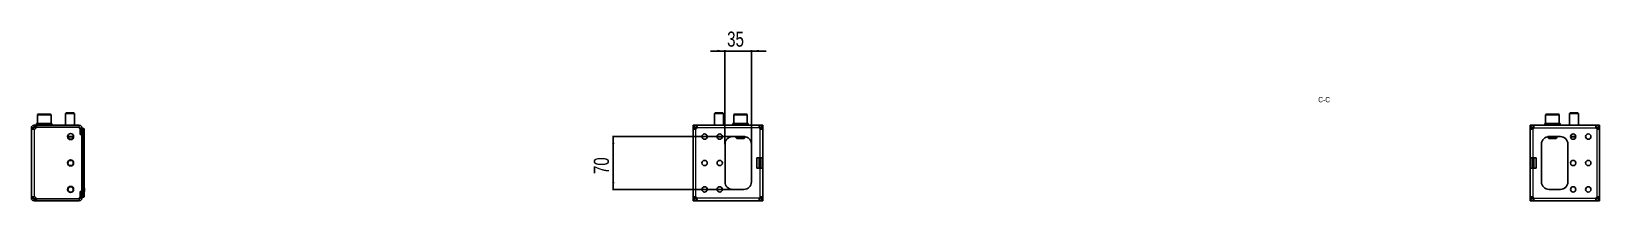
# Model space of a CAD drawing. Header units: millimetres. Extents: x -438 to 4355, y -870 to 658.
# Drawn here: x 2279 to 4355, y 195 to 420 of the extents above; entities that cross this region are included whole.
import ezdxf

# ---------------------------------------------------------------- set-up
doc = ezdxf.new("R2010")
doc.units = ezdxf.units.MM
doc.layers.add('FORMAT', color=7, linetype='Continuous')
doc.styles.add('SLDTEXTSTYLE0', font='TXT', dxfattribs={"width": 0.75})
doc.dimstyles.new('SLDDIMSTYLE0', dxfattribs={"dimtxt": 20, "dimasz": 10, "dimexe": 0, "dimexo": 0.0625, "dimgap": 5, "dimtad": 2, "dimdec": 1, "dimrnd": 1e-09, "dimzin": 12, "dimdsep": 46, "dimtxsty": 'SLDTEXTSTYLE0', "dimsah": 1, "dimcen": 0.09, "dimadec": 0, "dimazin": 3, "dimtfac": 1, "dimtofl": 0, "dimtmove": 0, "dimatfit": 3, "dimfxl": 0, "dimfrac": 2, "dimtolj": 1, "dimtzin": 12, "dimarcsym": 0})
doc.dimstyles.new('SLDDIMSTYLE1', dxfattribs={"dimtxt": 20, "dimasz": 10, "dimexe": 0, "dimexo": 0.0625, "dimgap": 5, "dimtad": 2, "dimdec": 1, "dimrnd": 1e-09, "dimzin": 12, "dimdsep": 46, "dimtxsty": 'SLDTEXTSTYLE0', "dimsah": 1, "dimcen": 0.09, "dimadec": 0, "dimazin": 3, "dimtfac": 1, "dimtmove": 0, "dimatfit": 0, "dimfxl": 0, "dimfrac": 2, "dimtolj": 1, "dimtzin": 12, "dimarcsym": 0})

# ---------------------------------------------------------------- blocks, each defined once
blk = doc.blocks.new('_D_9')
at = {"layer": 'FORMAT'}
for p, q in [((3197.4, 393.4), (3178.2, 393.4)), ((3197.4, 270), (3197.4, 394.4)), ((3232.4, 393.4), (3197.4, 393.4)), ((3232.4, 270), (3232.4, 394.4)), ((3232.4, 393.4), (3251.7, 393.4))]:
    blk.add_line(p, q, dxfattribs=at)
for points in [[(3197.4, 393.4), (3187.4, 395), (3187.4, 391.9)], [(3232.4, 393.4), (3242.4, 391.9), (3242.4, 395)]]:
    blk.add_solid(points, dxfattribs=at)
at = {"layer": 'FORMAT', "insert": (3200.2, 419.2), "char_height": 20, "attachment_point": 1, "style": 'SLDTEXTSTYLE0'}
blk.add_mtext('35', dxfattribs=at)
blk = doc.blocks.new('_D_10')
at = {"layer": 'FORMAT'}
for p, q in [((3207.4, 279.9), (3048.4, 279.9)), ((3049.4, 209.9), (3049.4, 279.9)), ((3207.4, 209.9), (3048.4, 209.9))]:
    blk.add_line(p, q, dxfattribs=at)
for points in [[(3049.4, 279.9), (3047.9, 269.9), (3051, 269.9)], [(3049.4, 209.9), (3051, 219.9), (3047.9, 219.9)]]:
    blk.add_solid(points, dxfattribs=at)
at = {"layer": 'FORMAT', "insert": (3023.7, 230.2), "char_height": 20, "attachment_point": 1, "rotation": 90, "style": 'SLDTEXTSTYLE0'}
blk.add_mtext('70', dxfattribs=at)

msp = doc.modelspace()

# ---------------------------------------------------------------- linework, layer by layer
at = {"color": 7, "linetype": 'Continuous', "lineweight": 25}
for p, q in [((2281.53, 291.45), (2279.03, 291.45)), ((2279.03, 291.45), (2279.03, 290.23)), ((2281.53, 291.45), (2281.53, 290.23)), ((2282.53, 292.45), (2282.53, 294.95)), ((2284.93, 294.95), (2282.53, 294.95)), ((2284.94, 292.45), (2282.53, 292.45)), ((2284.93, 294.95), (2284.93, 292.45)), ((2284.93, 294.95), (2285.93, 294.95)), ((2285.93, 292.45), (2284.93, 292.45)), ((2285.78, 297.45), (2285.78, 296.45)), ((2285.78, 297.45), (2285.78, 297.2)), ((2286.58, 297.45), (2285.78, 297.45)), ((2285.78, 297.45), (2285.78, 297.45)), ((2285.78, 296.45), (2285.78, 296.7)), ((2286.58, 296.45), (2285.78, 296.45)), ((2285.78, 296.45), (2285.78, 296.45)), ((2342.53, 294.95), (2285.93, 294.95)), ((2285.93, 292.45), (2342.53, 292.45)), ((2285.95, 292.35), (2340.93, 292.35)), ((2286.58, 297.45), (2286.68, 297.45)), ((2286.58, 296.45), (2286.68, 296.45)), ((2286.68, 297.45), (2286.68, 297.2)), ((2288.82, 297.45), (2286.68, 297.45)), ((2286.68, 296.45), (2286.68, 296.7)), ((2288.82, 296.45), (2286.68, 296.45)), ((2287.03, 308.45), (2287.03, 297.45)), ((2288.03, 309.45), (2304.03, 309.45)), ((2288.82, 297.45), (2289, 297.45)), ((2288.82, 296.45), (2289, 296.45)), ((2289, 297.45), (2289, 297.2)), ((2292.16, 297.45), (2289, 297.45)), ((2289, 296.45), (2289, 296.7)), ((2292.16, 296.45), (2289, 296.45)), ((2290.03, 296.45), (2290.03, 294.95)), ((2292.16, 297.45), (2292.39, 297.45)), ((2292.16, 296.45), (2292.39, 296.45)), ((2292.39, 297.45), (2292.39, 297.2)), ((2296.08, 297.45), (2292.39, 297.45)), ((2292.39, 296.45), (2292.39, 296.7)), ((2296.08, 296.45), (2292.39, 296.45)), ((2296.08, 297.45), (2296.17, 297.45)), ((2296.08, 296.45), (2296.26, 296.45)), ((2296.26, 296.45), (2296.33, 296.45)), ((2296.29, 297.45), (2296.33, 297.45)), ((2296.33, 297.45), (2296.33, 297.2)), ((2300, 297.45), (2296.33, 297.45)), ((2296.33, 296.45), (2296.33, 296.7)), ((2300, 296.45), (2296.33, 296.45)), ((2300, 297.45), (2300.23, 297.45)), ((2300, 296.45), (2300.23, 296.45)), ((2300.23, 297.45), (2300.23, 297.2)), ((2303.31, 297.45), (2300.23, 297.45)), ((2300.23, 296.45), (2300.23, 296.7)), ((2303.31, 296.45), (2300.23, 296.45)), ((2302.03, 294.95), (2302.03, 296.45)), ((2303.31, 297.45), (2303.49, 297.45)), ((2303.31, 296.45), (2303.49, 296.45)), ((2303.49, 297.45), (2303.49, 297.2)), ((2305.52, 297.45), (2303.49, 297.45)), ((2303.49, 296.45), (2303.49, 296.7)), ((2305.52, 296.45), (2303.49, 296.45)), ((2305.03, 297.45), (2305.03, 308.45)), ((2305.52, 297.45), (2305.61, 297.45)), ((2305.52, 296.45), (2305.61, 296.45)), ((2305.61, 297.45), (2305.61, 297.2)), ((2306.28, 297.45), (2305.61, 297.45)), ((2305.61, 296.45), (2305.61, 296.7)), ((2306.28, 296.45), (2305.61, 296.45)), ((2306.28, 296.45), (2306.28, 297.45)), ((2319.78, 292.45), (2319.78, 292.35)), ((2320.07, 292.45), (2320.07, 292.35)), ((2321.76, 292.45), (2321.76, 292.35)), ((2325.1, 311.45), (2324.03, 310.37)), ((2324.03, 310.37), (2324.03, 294.95)), ((2336.03, 310.37), (2324.03, 310.37)), ((2324.71, 292.45), (2324.71, 292.35)), ((2334.95, 311.45), (2325.1, 311.45)), ((2328.46, 292.45), (2328.46, 292.35)), ((2332.46, 292.45), (2332.46, 292.35)), ((2336.03, 310.37), (2334.95, 311.45)), ((2336.03, 294.95), (2336.03, 310.37)), ((2336.08, 292.45), (2336.08, 292.35)), ((2338.79, 292.45), (2338.79, 292.35)), ((2340.16, 292.45), (2340.16, 292.35)), ((2340.28, 292.35), (2340.28, 292.45)), ((2343.53, 291.45), (2343.53, 283.5)), ((2346.03, 291.45), (2346.03, 283.5)), ((2346.03, 291.2), (2346.23, 291.2)), ((2346.23, 291.2), (2347.92, 290.74)), ((3155.44, 292.45), (3155.44, 294.95)), ((3155.44, 294.95), (3156.55, 294.95)), ((3156.55, 292.45), (3155.44, 292.45)), ((3155.44, 292.45), (3155.44, 292.35)), ((3155.44, 292.35), (3157.94, 292.35)), ((3155.44, 291.74), (3155.44, 292.35)), ((3155.44, 291.74), (3155.44, 289.67)), ((3160.27, 294.95), (3156.55, 294.95)), ((3160.27, 292.45), (3156.55, 292.45)), ((3157.94, 292.35), (3157.94, 291.74)), ((3157.94, 291.74), (3157.94, 289.92)), ((3242.61, 294.95), (3160.27, 294.95)), ((3160.27, 294.95), (3160.27, 292.73)), ((3184.51, 311.45), (3183.44, 310.37)), ((3183.44, 310.37), (3183.44, 294.95)), ((3195.44, 310.37), (3183.44, 310.37)), ((3194.36, 311.45), (3184.51, 311.45)), ((3195.44, 310.37), (3194.36, 311.45)), ((3195.44, 294.95), (3195.44, 310.37)), ((3207.69, 297.45), (3207.69, 296.45)), ((3207.69, 297.45), (3207.7, 297.45)), ((3207.69, 296.45), (3207.7, 296.45)), ((3207.7, 297.45), (3207.7, 297.2)), ((3208.52, 297.45), (3207.7, 297.45)), ((3207.7, 296.45), (3207.7, 296.7)), ((3208.52, 296.45), (3207.7, 296.45)), ((3208.52, 297.45), (3208.63, 297.45)), ((3208.52, 296.45), (3208.63, 296.45)), ((3208.63, 297.45), (3208.63, 297.2)), ((3210.79, 297.45), (3208.63, 297.45)), ((3208.63, 296.45), (3208.63, 296.7)), ((3210.79, 296.45), (3208.63, 296.45)), ((3208.94, 308.45), (3208.94, 297.45)), ((3209.94, 309.45), (3218.33, 309.45)), ((3210.79, 297.45), (3210.97, 297.45)), ((3210.79, 296.45), (3210.97, 296.45)), ((3210.97, 297.45), (3210.97, 297.2)), ((3214.15, 297.45), (3210.97, 297.45)), ((3210.97, 296.45), (3210.97, 296.7)), ((3214.15, 296.45), (3210.97, 296.45)), ((3211.94, 296.45), (3211.94, 294.95)), ((3214.15, 297.45), (3214.38, 297.45)), ((3214.15, 296.45), (3214.38, 296.45)), ((3214.38, 297.45), (3214.38, 297.2)), ((3218.08, 297.45), (3214.38, 297.45)), ((3214.38, 296.45), (3214.38, 296.7)), ((3218.08, 296.45), (3214.38, 296.45)), ((3218.08, 297.45), (3218.38, 297.45)), ((3218.08, 297.45), (3218.16, 297.45)), ((3218.08, 296.45), (3218.23, 296.45)), ((3218.23, 296.45), (3218.33, 296.45)), ((3218.28, 297.45), (3218.33, 297.45)), ((3218.33, 309.45), (3225.94, 309.45)), ((3218.33, 297.45), (3218.33, 297.2)), ((3221.99, 297.45), (3218.33, 297.45)), ((3218.33, 296.45), (3218.33, 296.7)), ((3221.99, 296.45), (3218.33, 296.45)), ((3221.99, 297.45), (3222.22, 297.45)), ((3221.99, 296.45), (3222.22, 296.45)), ((3222.22, 297.45), (3222.22, 297.2)), ((3225.29, 297.45), (3222.22, 297.45)), ((3222.22, 296.45), (3222.22, 296.7)), ((3225.29, 296.45), (3222.22, 296.45)), ((3223.94, 294.95), (3223.94, 296.45)), ((3225.29, 297.45), (3225.46, 297.45)), ((3225.29, 296.45), (3225.46, 296.45)), ((3225.46, 297.45), (3225.46, 297.2)), ((3227.46, 297.45), (3225.46, 297.45)), ((3225.46, 296.45), (3225.46, 296.7)), ((3227.46, 296.45), (3225.46, 296.45)), ((3226.94, 297.45), (3226.94, 308.45)), ((3227.46, 297.45), (3227.55, 297.45)), ((3227.46, 296.45), (3227.55, 296.45)), ((3227.55, 297.45), (3227.55, 297.2)), ((3228.19, 297.45), (3227.55, 297.45)), ((3227.55, 296.45), (3227.55, 296.7)), ((3228.19, 296.45), (3227.55, 296.45)), ((3228.19, 296.45), (3228.19, 297.45)), ((3242.61, 294.95), (3242.61, 292.45)), ((3246.33, 294.95), (3242.61, 294.95)), ((3246.33, 292.45), (3242.61, 292.45)), ((3244.94, 292.35), (3247.44, 292.35)), ((3244.94, 291.74), (3244.94, 292.35)), ((3244.94, 289.9), (3244.94, 291.74)), ((3246.33, 294.95), (3247.44, 294.95)), ((3247.44, 292.45), (3246.33, 292.45)), ((3247.44, 294.95), (3247.44, 292.45)), ((3247.44, 292.35), (3247.44, 292.45)), ((3247.44, 292.35), (3247.44, 291.74)), ((3247.44, 289.67), (3247.44, 291.74)), ((4263.44, 292.45), (4263.44, 294.95)), ((4263.44, 294.95), (4264.55, 294.95)), ((4264.55, 292.45), (4263.44, 292.45)), ((4263.44, 292.45), (4263.44, 292.35)), ((4263.44, 292.35), (4265.94, 292.35)), ((4263.44, 291.74), (4263.44, 292.35)), ((4263.44, 291.74), (4263.44, 289.67)), ((4268.27, 294.95), (4264.55, 294.95)), ((4268.27, 292.45), (4264.55, 292.45)), ((4265.94, 292.35), (4265.94, 291.74)), ((4265.94, 291.74), (4265.94, 289.92)), ((4350.61, 294.95), (4268.27, 294.95)), ((4268.27, 294.95), (4268.27, 292.73)), ((4282.69, 297.45), (4282.69, 296.45)), ((4282.69, 297.45), (4282.7, 297.45)), ((4282.69, 296.45), (4282.7, 296.45)), ((4282.7, 297.45), (4282.7, 297.2)), ((4283.53, 297.45), (4282.7, 297.45)), ((4282.7, 296.45), (4282.7, 296.7)), ((4283.53, 296.45), (4282.7, 296.45)), ((4283.53, 297.45), (4283.63, 297.45)), ((4283.53, 296.45), (4283.63, 296.45)), ((4283.63, 297.45), (4283.63, 297.2)), ((4285.79, 297.45), (4283.63, 297.45)), ((4283.63, 296.45), (4283.63, 296.7)), ((4285.79, 296.45), (4283.63, 296.45)), ((4283.94, 308.45), (4283.94, 297.45)), ((4284.94, 309.45), (4293.28, 309.45)), ((4285.79, 297.45), (4285.98, 297.45)), ((4285.79, 296.45), (4285.98, 296.45)), ((4285.98, 297.45), (4285.98, 297.2)), ((4289.15, 297.45), (4285.98, 297.45)), ((4285.98, 296.45), (4285.98, 296.7)), ((4289.15, 296.45), (4285.98, 296.45)), ((4286.94, 296.45), (4286.94, 294.95)), ((4289.15, 297.45), (4289.38, 297.45)), ((4289.15, 296.45), (4289.38, 296.45)), ((4289.38, 297.45), (4289.38, 297.2)), ((4293.08, 297.45), (4289.38, 297.45)), ((4289.38, 296.45), (4289.38, 296.7)), ((4293.08, 296.45), (4289.38, 296.45)), ((4293.08, 297.45), (4293.32, 297.45)), ((4293.08, 297.45), (4293.16, 297.45)), ((4293.08, 296.45), (4293.24, 296.45)), ((4293.24, 296.45), (4293.33, 296.45)), ((4293.28, 309.45), (4300.94, 309.45)), ((4293.29, 297.45), (4293.33, 297.45)), ((4293.33, 297.45), (4293.33, 297.2)), ((4297, 297.45), (4293.33, 297.45)), ((4293.33, 296.45), (4293.33, 296.7)), ((4297, 296.45), (4293.33, 296.45)), ((4297, 297.45), (4297.22, 297.45)), ((4297, 296.45), (4297.22, 296.45)), ((4297.22, 297.45), (4297.22, 297.2)), ((4300.29, 297.45), (4297.22, 297.45)), ((4297.22, 296.45), (4297.22, 296.7)), ((4300.29, 296.45), (4297.22, 296.45)), ((4298.94, 294.95), (4298.94, 296.45)), ((4300.29, 297.45), (4300.46, 297.45)), ((4300.29, 296.45), (4300.46, 296.45)), ((4300.46, 297.45), (4300.46, 297.2)), ((4302.46, 297.45), (4300.46, 297.45)), ((4300.46, 296.45), (4300.46, 296.7)), ((4302.46, 296.45), (4300.46, 296.45)), ((4301.94, 297.45), (4301.94, 308.45)), ((4302.46, 297.45), (4302.55, 297.45)), ((4302.46, 296.45), (4302.55, 296.45)), ((4302.55, 297.45), (4302.55, 297.2)), ((4303.19, 297.45), (4302.55, 297.45)), ((4302.55, 296.45), (4302.55, 296.7)), ((4303.19, 296.45), (4302.55, 296.45)), ((4303.19, 296.45), (4303.19, 297.45)), ((4316.51, 311.45), (4315.44, 310.37)), ((4315.44, 310.37), (4315.44, 294.95)), ((4327.44, 310.37), (4315.44, 310.37)), ((4326.36, 311.45), (4316.51, 311.45)), ((4327.44, 310.37), (4326.36, 311.45)), ((4327.44, 294.95), (4327.44, 310.37)), ((4350.61, 292.45), (4350.61, 294.95)), ((4354.33, 294.95), (4350.61, 294.95)), ((4354.33, 292.45), (4350.61, 292.45)), ((4352.94, 292.35), (4355.44, 292.35)), ((4352.94, 291.74), (4352.94, 292.35)), ((4352.94, 289.9), (4352.94, 291.74)), ((4354.33, 294.95), (4355.44, 294.95)), ((4355.44, 292.45), (4354.33, 292.45)), ((4355.44, 294.95), (4355.44, 292.45)), ((4355.44, 292.35), (4355.44, 292.45)), ((4355.44, 292.35), (4355.44, 291.74)), ((4355.44, 289.67), (4355.44, 291.74)), ((2281.53, 290.23), (2279.03, 290.23)), ((2279.03, 290.23), (2279.03, 199.67)), ((2335, 279.45), (2327.06, 279.45)), ((2343.43, 282.85), (2343.43, 289.85)), ((2343.43, 284.43), (2343.53, 284.21)), ((2346.03, 282.85), (2343.43, 282.85)), ((2346.03, 283.5), (2343.53, 283.5)), ((2346.03, 201.47), (2346.03, 288.92)), ((2346.03, 282.85), (2346.03, 207.05)), ((2346.23, 202.1), (2346.23, 288.3)), ((2349.03, 287.85), (2349.03, 289.3)), ((2349.03, 287.85), (2349.03, 213.4)), ((3155.44, 200.22), (3155.44, 289.67)), ((3155.44, 289.67), (3156.53, 289.67)), ((3193.9, 279.45), (3186.97, 279.45)), ((3197.44, 269.95), (3197.44, 219.95)), ((3222.44, 279.95), (3207.44, 279.95)), ((3209.11, 279.85), (3209.09, 279.85)), ((3209.11, 279.85), (3209.11, 279.85)), ((3209.21, 279.85), (3209.11, 279.85)), ((3209.21, 279.95), (3209.21, 279.85)), ((3212.46, 279.85), (3209.21, 279.85)), ((3211.94, 279.85), (3211.94, 278.52)), ((3211.94, 278.52), (3213.01, 277.45)), ((3211.94, 278.52), (3218.23, 278.52)), ((3212.46, 279.85), (3214.36, 279.85)), ((3213.01, 277.45), (3218.18, 277.45)), ((3214.92, 279.85), (3214.36, 279.85)), ((3220.96, 279.85), (3214.92, 279.85)), ((3218.18, 277.45), (3222.86, 277.45)), ((3218.23, 278.52), (3223.94, 278.52)), ((3221.51, 279.85), (3220.96, 279.85)), ((3221.51, 279.85), (3223.41, 279.85)), ((3222.86, 277.45), (3223.94, 278.52)), ((3223.85, 279.85), (3223.41, 279.85)), ((3223.94, 278.52), (3223.94, 279.83)), ((3232.44, 219.95), (3232.44, 269.95)), ((3247.44, 251.95), (3247.44, 289.67)), ((4263.44, 289.67), (4264.53, 289.67)), ((4263.44, 289.67), (4263.44, 251.95)), ((4278.44, 269.95), (4278.44, 219.95)), ((4286.94, 279.83), (4286.94, 278.52)), ((4286.94, 278.52), (4288.01, 277.45)), ((4286.94, 278.52), (4293.19, 278.52)), ((4287.46, 279.85), (4287.03, 279.85)), ((4287.46, 279.85), (4289.36, 279.85)), ((4288.01, 277.45), (4293.15, 277.45)), ((4303.44, 279.95), (4288.44, 279.95)), ((4289.92, 279.85), (4289.36, 279.85)), ((4295.96, 279.85), (4289.92, 279.85)), ((4293.15, 277.45), (4297.86, 277.45)), ((4293.19, 278.52), (4298.94, 278.52)), ((4296.51, 279.85), (4295.96, 279.85)), ((4296.51, 279.85), (4298.41, 279.85)), ((4297.86, 277.45), (4298.94, 278.52)), ((4301.67, 279.85), (4298.41, 279.85)), ((4298.94, 278.52), (4298.94, 279.85)), ((4301.67, 279.85), (4301.67, 279.95)), ((4301.77, 279.85), (4301.67, 279.85)), ((4301.79, 279.85), (4301.77, 279.85)), ((4301.77, 279.85), (4301.77, 279.85)), ((4313.44, 219.95), (4313.44, 269.95)), ((4323.9, 279.45), (4316.97, 279.45)), ((4355.44, 289.67), (4355.44, 200.22)), ((3239.44, 251.95), (3243.94, 251.95)), ((3239.44, 251.95), (3239.44, 237.95)), ((3247.44, 251.95), (3243.94, 251.95)), ((3244.94, 237.95), (3244.94, 251.95)), ((3247.44, 237.95), (3247.44, 251.95)), ((4266.94, 251.95), (4263.44, 251.95)), ((4263.44, 251.95), (4263.44, 237.95)), ((4265.94, 251.95), (4265.94, 237.95)), ((4271.44, 251.95), (4266.94, 251.95)), ((4271.44, 237.95), (4271.44, 251.95)), ((3239.44, 237.95), (3243.94, 237.95)), ((3243.94, 237.95), (3247.44, 237.95)), ((3247.44, 200.22), (3247.44, 237.95)), ((4263.44, 237.95), (4266.94, 237.95)), ((4263.44, 237.95), (4263.44, 200.22)), ((4271.44, 237.95), (4266.94, 237.95)), ((2349.03, 213.4), (2349.03, 205.2)), ((2349.23, 211.45), (2349.03, 211.45)), ((2349.23, 211.42), (2349.03, 211.42)), ((2349.23, 211.4), (2349.03, 211.4)), ((2349.23, 210.96), (2349.23, 207.64)), ((3207.44, 209.95), (3222.44, 209.95)), ((4288.44, 209.95), (4303.44, 209.95)), ((2279.03, 199.67), (2281.53, 199.67)), ((2279.03, 199.67), (2279.03, 198.45)), ((2279.03, 198.45), (2281.53, 198.45)), ((2281.53, 199.67), (2281.53, 198.45)), ((2282.53, 194.95), (2282.53, 197.45)), ((2282.53, 197.45), (2284.93, 197.45)), ((2282.53, 194.95), (2284.93, 194.95)), ((2284.93, 197.45), (2284.93, 194.95)), ((2284.93, 197.45), (2285.93, 197.45)), ((2285.93, 194.95), (2284.93, 194.95)), ((2342.53, 197.45), (2285.93, 197.45)), ((2285.93, 194.95), (2342.53, 194.95)), ((2340.93, 197.55), (2285.95, 197.55)), ((2343.43, 207.05), (2346.03, 207.05)), ((2343.43, 200.05), (2343.43, 207.05)), ((2343.43, 205.97), (2343.53, 206.18)), ((2343.53, 206.4), (2343.53, 198.45)), ((2346.03, 206.4), (2343.53, 206.4)), ((2346.03, 206.4), (2346.03, 198.45)), ((2346.23, 199.2), (2346.03, 199.2)), ((2347.92, 199.65), (2346.23, 199.2)), ((2349.23, 207.2), (2349.03, 207.2)), ((2349.23, 207.14), (2349.03, 207.14)), ((2349.03, 205.2), (2349.03, 202.55)), ((2349.03, 201.1), (2349.03, 202.55)), ((3155.44, 200.22), (3155.44, 198.16)), ((3155.44, 197.55), (3155.44, 198.16)), ((3157.94, 197.55), (3155.44, 197.55)), ((3155.44, 197.55), (3155.44, 197.45)), ((3155.44, 194.95), (3155.44, 197.45)), ((3155.44, 197.45), (3156.55, 197.45)), ((3156.55, 194.95), (3155.44, 194.95)), ((3156.55, 197.45), (3160.27, 197.45)), ((3156.55, 194.95), (3160.27, 194.95)), ((3157.94, 200), (3157.94, 198.16)), ((3157.94, 198.16), (3157.94, 197.55)), ((3160.27, 197.45), (3160.27, 194.95)), ((3160.27, 194.95), (3242.61, 194.95)), ((3242.61, 197.45), (3246.33, 197.45)), ((3242.61, 194.95), (3242.61, 197.16)), ((3242.61, 194.95), (3246.33, 194.95)), ((3244.94, 198.16), (3244.94, 199.98)), ((3244.94, 197.55), (3244.94, 198.16)), ((3247.44, 197.55), (3244.94, 197.55)), ((3246.33, 197.45), (3247.44, 197.45)), ((3247.44, 194.95), (3246.33, 194.95)), ((3247.44, 200.22), (3246.35, 200.22)), ((3247.44, 198.16), (3247.44, 200.22)), ((3247.44, 198.16), (3247.44, 197.55)), ((3247.44, 197.45), (3247.44, 197.55)), ((3247.44, 197.45), (3247.44, 194.95)), ((4263.44, 200.22), (4263.44, 198.16)), ((4263.44, 197.55), (4263.44, 198.16)), ((4265.94, 197.55), (4263.44, 197.55)), ((4263.44, 197.55), (4263.44, 197.45)), ((4263.44, 194.95), (4263.44, 197.45)), ((4263.44, 197.45), (4264.55, 197.45)), ((4264.55, 194.95), (4263.44, 194.95)), ((4264.55, 197.45), (4268.27, 197.45)), ((4264.55, 194.95), (4268.27, 194.95)), ((4265.94, 200), (4265.94, 198.16)), ((4265.94, 198.16), (4265.94, 197.55)), ((4268.27, 194.95), (4268.27, 197.45)), ((4268.27, 194.95), (4350.61, 194.95)), ((4350.61, 197.45), (4354.33, 197.45)), ((4350.61, 194.95), (4350.61, 197.16)), ((4350.61, 194.95), (4354.33, 194.95)), ((4352.94, 198.16), (4352.94, 199.98)), ((4352.94, 197.55), (4352.94, 198.16)), ((4355.44, 197.55), (4352.94, 197.55)), ((4354.33, 197.45), (4355.44, 197.45)), ((4355.44, 194.95), (4354.33, 194.95)), ((4355.44, 200.22), (4354.35, 200.22)), ((4355.44, 198.16), (4355.44, 200.22)), ((4355.44, 198.16), (4355.44, 197.55)), ((4355.44, 197.45), (4355.44, 197.55)), ((4355.44, 197.45), (4355.44, 194.95))]:
    msp.add_line(p, q, dxfattribs=at)
at = {"color": 8, "linetype": 'Continuous', "lineweight": 18}
for p, q in [((2285.93, 294.95), (2285.93, 292.45)), ((2305.03, 308.45), (2287.03, 308.45)), ((2342.53, 292.45), (2342.53, 294.95)), ((2343.53, 291.45), (2346.03, 291.45)), ((3157.94, 291.74), (3155.44, 291.74)), ((3156.55, 294.95), (3156.55, 292.45)), ((3157.94, 291.45), (3160.03, 291.45)), ((3242.85, 291.45), (3160.03, 291.45)), ((3218.38, 308.45), (3208.94, 308.45)), ((3226.94, 308.45), (3218.38, 308.45)), ((3242.85, 291.45), (3244.94, 291.45)), ((3247.44, 291.74), (3244.94, 291.74)), ((3246.33, 292.45), (3246.33, 294.95)), ((4265.94, 291.74), (4263.44, 291.74)), ((4264.55, 294.95), (4264.55, 292.45)), ((4265.94, 291.45), (4268.03, 291.45)), ((4268.03, 291.45), (4350.85, 291.45)), ((4293.32, 308.45), (4283.94, 308.45)), ((4301.94, 308.45), (4293.32, 308.45)), ((4350.85, 291.45), (4352.94, 291.45)), ((4355.44, 291.74), (4352.94, 291.74)), ((4354.33, 292.45), (4354.33, 294.95)), ((2282.53, 289.67), (2282.53, 200.22)), ((2327.06, 280.45), (2335, 280.45)), ((2345.83, 282.85), (2345.83, 283.5)), ((2347.92, 287.85), (2346.23, 288.3)), ((2347.92, 202.55), (2347.92, 287.85)), ((2349.03, 287.85), (2347.92, 287.85)), ((3158.94, 199.67), (3158.94, 290.23)), ((3186.97, 280.45), (3193.9, 280.45)), ((3214.36, 279.95), (3214.36, 279.85)), ((3214.92, 279.95), (3214.92, 279.85)), ((3220.96, 279.95), (3220.96, 279.85)), ((3221.51, 279.95), (3221.51, 279.85)), ((3243.94, 251.95), (3243.94, 290.23)), ((4266.94, 290.23), (4266.94, 251.95)), ((4289.36, 279.95), (4289.36, 279.85)), ((4289.92, 279.95), (4289.92, 279.85)), ((4295.96, 279.95), (4295.96, 279.85)), ((4296.51, 279.95), (4296.51, 279.85)), ((4316.97, 280.45), (4323.9, 280.45)), ((4351.94, 290.23), (4351.94, 199.67)), ((3242.74, 237.95), (3242.74, 251.95)), ((3242.94, 251.95), (3242.94, 237.95)), ((3243.05, 237.95), (3243.05, 251.95)), ((3243.25, 251.95), (3243.25, 237.95)), ((3244.13, 237.95), (3244.13, 251.95)), ((3244.33, 251.95), (3244.33, 237.95)), ((3244.44, 237.95), (3244.44, 251.95)), ((3244.64, 251.95), (3244.64, 237.95)), ((4266.24, 237.95), (4266.24, 251.95)), ((4266.44, 251.95), (4266.44, 237.95)), ((4266.55, 237.95), (4266.55, 251.95)), ((4266.75, 251.95), (4266.75, 237.95)), ((4267.63, 237.95), (4267.63, 251.95)), ((4267.83, 251.95), (4267.83, 237.95)), ((4267.94, 237.95), (4267.94, 251.95)), ((4268.14, 251.95), (4268.14, 237.95)), ((3243.94, 199.67), (3243.94, 237.95)), ((4266.94, 237.95), (4266.94, 199.67)), ((2349.23, 210.96), (2349.03, 210.96)), ((2285.93, 197.45), (2285.93, 194.95)), ((2342.53, 197.45), (2342.53, 194.95)), ((2343.53, 198.45), (2346.03, 198.45)), ((2345.83, 206.4), (2345.83, 207.05)), ((2346.23, 202.1), (2347.92, 202.55)), ((2347.92, 202.55), (2349.03, 202.55)), ((2349.23, 207.64), (2349.03, 207.64)), ((3155.44, 198.16), (3157.94, 198.16)), ((3156.55, 197.45), (3156.55, 194.95)), ((3160.03, 198.45), (3157.94, 198.45)), ((3242.85, 198.45), (3160.03, 198.45)), ((3244.94, 198.45), (3242.85, 198.45)), ((3244.94, 198.16), (3247.44, 198.16)), ((3246.33, 194.95), (3246.33, 197.45)), ((4263.44, 198.16), (4265.94, 198.16)), ((4264.55, 197.45), (4264.55, 194.95)), ((4268.03, 198.45), (4265.94, 198.45)), ((4268.03, 198.45), (4350.85, 198.45)), ((4352.94, 198.45), (4350.85, 198.45)), ((4352.94, 198.16), (4355.44, 198.16)), ((4354.33, 194.95), (4354.33, 197.45))]:
    msp.add_line(p, q, dxfattribs=at)
at = {"color": 7, "linetype": 'Continuous', "lineweight": 25}
for centre, radius in [((2331.03, 279.95), 4), ((3170.44, 279.95), 3.5), ((3190.44, 279.95), 3.5), ((4320.44, 279.95), 3.5), ((4340.44, 279.95), 3.5), ((2331.03, 244.95), 4), ((2331.03, 244.95), 3.5), ((3170.44, 244.95), 3.5), ((3190.44, 244.95), 3.5), ((4320.44, 244.95), 3.5), ((4340.44, 244.95), 3.5), ((2331.03, 209.95), 4), ((2331.03, 209.95), 3.5), ((3170.44, 209.95), 3.5), ((3190.44, 209.95), 3.5), ((4320.44, 209.95), 3.5), ((4340.44, 209.95), 3.5)]:
    msp.add_circle(centre, radius, dxfattribs=at)
for centre, radius, start, end in [((2281.81, 293.1), 3.5, 281.89481, 337.11462), ((2285.95, 291.35), 1, 90, 157.11462), ((2288.03, 308.45), 1, 90, 180), ((2288.68, 292.1), 0.35, 45.58469, 90), ((2303.38, 292.1), 0.35, 90, 134.41531), ((2304.03, 308.45), 1, 0, 90), ((2340.93, 289.85), 2.5, 360, 90), ((2342.53, 291.45), 3.5, 0, 90), ((2342.53, 291.45), 1, 0, 90), ((2347.53, 289.3), 1.5, 0, 75), ((3156.94, 293.1), 3.5, 304.8499, 331.87293), ((3209.94, 308.45), 1, 90, 180), ((3225.94, 308.45), 1, 0, 90), ((3245.94, 293.1), 3.5, 208.12707, 235.1501), ((4264.94, 293.1), 3.5, 304.8499, 331.87293), ((4284.94, 308.45), 1, 90, 180), ((4300.94, 308.45), 1, 0, 90), ((4353.94, 293.1), 3.5, 208.12707, 235.1501), ((2331.03, 279.95), 3.5, 188.21321, 351.78679), ((3207.44, 269.95), 10, 90, 180), ((3222.44, 269.95), 10, 0, 90), ((4288.44, 269.95), 10, 90, 180), ((4303.44, 269.95), 10, 0, 90), ((3207.44, 219.95), 10, 180, 270), ((3222.44, 219.95), 10, 270, 0), ((4288.44, 219.95), 10, 180, 270), ((4303.44, 219.95), 10, 270, 0), ((2281.81, 196.8), 3.5, 22.88538, 78.10519), ((2285.95, 198.55), 1, 202.88538, 270), ((2288.68, 197.8), 0.35, 270, 314.41531), ((2303.38, 197.8), 0.35, 225.58469, 270), ((2340.93, 200.05), 2.5, 270, 0), ((2342.53, 198.45), 1, 270, 360), ((2342.53, 198.45), 3.5, 270, 360), ((2347.53, 201.1), 1.5, 285, 0), ((3156.94, 196.8), 3.5, 28.12707, 55.1501), ((3245.94, 196.8), 3.5, 124.8499, 151.87293), ((4264.94, 196.8), 3.5, 28.12707, 55.1501), ((4353.94, 196.8), 3.5, 124.8499, 151.87293)]:
    msp.add_arc(centre, radius, start, end, dxfattribs=at)
at = {"color": 8, "linetype": 'Continuous', "lineweight": 18}
for centre, major_axis, start_param, end_param in [((2347.53, 287.74), (0.38, 3), 4.762686, 6.2664448), ((2347.53, 202.65), (-0.38, 3), 3.1583332, 4.662092)]:
    msp.add_ellipse(centre, major_axis=major_axis, ratio=0.1230384, start_param=start_param, end_param=end_param, dxfattribs=at)
at = {"color": 7, "linetype": 'Continuous', "lineweight": 25}
for centre, major_axis, start_param, end_param in [((2334.64, 291.2), (11.57, -3.1), 0.0670375, 0.2530722), ((2334.64, 199.2), (11.57, 3.1), 6.0301131, 6.2161478)]:
    msp.add_ellipse(centre, major_axis=major_axis, ratio=0.2505628, start_param=start_param, end_param=end_param, dxfattribs=at)
for points, knots in [([(2282.53, 294.95), (2282.24, 294.93), (2281.68, 294.89), (2280.78, 294.53), (2279.9, 293.86), (2279.17, 292.76), (2279.08, 291.89), (2279.03, 291.45)], [0, 0, 0, 0, 0.16069, 0.3013121, 0.5219513, 0.7535732, 1, 1, 1, 1]), ([(2282.53, 292.45), (2282.45, 292.44), (2282.29, 292.43), (2282.08, 292.35), (2281.92, 292.25), (2281.79, 292.12), (2281.68, 291.98), (2281.56, 291.75), (2281.54, 291.57), (2281.53, 291.45)], [0, 0, 0, 0, 0.1567865, 0.2908092, 0.4035006, 0.4972984, 0.6071328, 0.7261813, 1, 1, 1, 1]), ([(2285.78, 297.2), (2285.78, 297.24), (2285.78, 297.3), (2285.78, 297.38), (2285.78, 297.43), (2285.78, 297.45)], [0, 0, 0, 0, 0.49998083, 0.7499881, 1, 1, 1, 1]), ([(2285.78, 296.45), (2285.78, 296.47), (2285.78, 296.51), (2285.78, 296.59), (2285.78, 296.66), (2285.78, 296.7)], [0, 0, 0, 0, 0.2501401, 0.5002802, 1, 1, 1, 1]), ([(2286.68, 297.2), (2286.66, 297.24), (2286.64, 297.3), (2286.6, 297.38), (2286.59, 297.43), (2286.58, 297.45)], [0, 0, 0, 0, 0.4999808, 0.7499881, 1, 1, 1, 1]), ([(2286.58, 296.45), (2286.59, 296.47), (2286.6, 296.51), (2286.64, 296.59), (2286.66, 296.66), (2286.68, 296.7)], [0, 0, 0, 0, 0.2501401, 0.5002802, 1, 1, 1, 1]), ([(2289, 297.2), (2288.97, 297.24), (2288.92, 297.3), (2288.86, 297.38), (2288.83, 297.43), (2288.82, 297.45)], [0, 0, 0, 0, 0.49998083, 0.7499881, 1, 1, 1, 1]), ([(2288.82, 296.45), (2288.83, 296.47), (2288.86, 296.51), (2288.92, 296.59), (2288.97, 296.66), (2289, 296.7)], [0, 0, 0, 0, 0.2501401, 0.5002802, 1, 1, 1, 1]), ([(2292.39, 297.2), (2292.35, 297.24), (2292.29, 297.3), (2292.21, 297.38), (2292.17, 297.43), (2292.16, 297.45)], [0, 0, 0, 0, 0.4999808, 0.7499881, 1, 1, 1, 1]), ([(2292.16, 296.45), (2292.17, 296.47), (2292.21, 296.51), (2292.29, 296.59), (2292.35, 296.66), (2292.39, 296.7)], [0, 0, 0, 0, 0.2501401, 0.5002802, 1, 1, 1, 1]), ([(2296.33, 297.2), (2296.29, 297.24), (2296.23, 297.3), (2296.14, 297.38), (2296.1, 297.43), (2296.08, 297.45)], [0, 0, 0, 0, 0.4999808, 0.7499881, 1, 1, 1, 1]), ([(2296.08, 296.45), (2296.1, 296.47), (2296.14, 296.51), (2296.23, 296.59), (2296.29, 296.66), (2296.33, 296.7)], [0, 0, 0, 0, 0.2501401, 0.5002802, 1, 1, 1, 1]), ([(2296.33, 297.2), (2296.32, 297.27), (2296.29, 297.4), (2296.27, 297.43), (2296.26, 297.45)], [0, 0, 0, 0, 0.5617942, 1, 1, 1, 1]), ([(2296.33, 296.7), (2296.32, 296.62), (2296.29, 296.49), (2296.27, 296.46), (2296.26, 296.45)], [0, 0, 0, 0, 0.5617942, 1, 1, 1, 1]), ([(2300.23, 297.2), (2300.19, 297.24), (2300.13, 297.3), (2300.06, 297.38), (2300.02, 297.43), (2300, 297.45)], [0, 0, 0, 0, 0.4999808, 0.7499881, 1, 1, 1, 1]), ([(2300, 296.45), (2300.02, 296.47), (2300.06, 296.51), (2300.13, 296.59), (2300.19, 296.66), (2300.23, 296.7)], [0, 0, 0, 0, 0.2501401, 0.5002802, 1, 1, 1, 1]), ([(2303.49, 297.2), (2303.46, 297.24), (2303.42, 297.3), (2303.36, 297.38), (2303.33, 297.43), (2303.31, 297.45)], [0, 0, 0, 0, 0.4999808, 0.7499881, 1, 1, 1, 1]), ([(2303.31, 296.45), (2303.33, 296.47), (2303.36, 296.51), (2303.42, 296.59), (2303.46, 296.66), (2303.49, 296.7)], [0, 0, 0, 0, 0.2501401, 0.5002802, 1, 1, 1, 1]), ([(2305.61, 297.2), (2305.6, 297.24), (2305.57, 297.3), (2305.54, 297.38), (2305.53, 297.43), (2305.52, 297.45)], [0, 0, 0, 0, 0.4999808, 0.7499881, 1, 1, 1, 1]), ([(2305.52, 296.45), (2305.53, 296.47), (2305.54, 296.51), (2305.57, 296.59), (2305.6, 296.66), (2305.61, 296.7)], [0, 0, 0, 0, 0.2501401, 0.5002802, 1, 1, 1, 1]), ([(2320.04, 292.35), (2320.03, 292.36), (2320.03, 292.39), (2320.02, 292.43), (2320.02, 292.45)], [0, 0, 0, 0, 0.374848, 1, 1, 1, 1]), ([(2321.67, 292.35), (2321.66, 292.36), (2321.65, 292.39), (2321.63, 292.43), (2321.61, 292.45)], [0, 0, 0, 0, 0.374848, 1, 1, 1, 1]), ([(2324.58, 292.35), (2324.57, 292.36), (2324.54, 292.39), (2324.51, 292.43), (2324.49, 292.45)], [0, 0, 0, 0, 0.374848, 1, 1, 1, 1]), ([(2328.32, 292.35), (2328.3, 292.36), (2328.27, 292.39), (2328.24, 292.43), (2328.22, 292.45)], [0, 0, 0, 0, 0.374848, 1, 1, 1, 1]), ([(2332.31, 292.35), (2332.3, 292.36), (2332.27, 292.39), (2332.24, 292.43), (2332.22, 292.45)], [0, 0, 0, 0, 0.374848, 1, 1, 1, 1]), ([(2335.96, 292.35), (2335.95, 292.36), (2335.93, 292.39), (2335.9, 292.43), (2335.88, 292.45)], [0, 0, 0, 0, 0.374848, 1, 1, 1, 1]), ([(2338.71, 292.35), (2338.7, 292.36), (2338.69, 292.39), (2338.67, 292.43), (2338.66, 292.45)], [0, 0, 0, 0, 0.37484796, 1, 1, 1, 1]), ([(2340.14, 292.35), (2340.13, 292.36), (2340.13, 292.39), (2340.12, 292.43), (2340.12, 292.45)], [0, 0, 0, 0, 0.374848, 1, 1, 1, 1]), ([(3160.03, 291.45), (3160.08, 291.71), (3160.18, 292.2), (3160.33, 293.02), (3160.43, 293.73), (3160.44, 294.29), (3160.42, 294.65), (3160.37, 294.9), (3160.3, 294.93), (3160.27, 294.95)], [0, 0, 0, 0, 0.1440667, 0.2712756, 0.4749075, 0.5979974, 0.7263376, 0.8602454, 1, 1, 1, 1]), ([(3207.7, 297.2), (3207.69, 297.24), (3207.69, 297.3), (3207.69, 297.38), (3207.69, 297.43), (3207.69, 297.45)], [0, 0, 0, 0, 0.49998083, 0.7499881, 1, 1, 1, 1]), ([(3207.69, 296.45), (3207.69, 296.47), (3207.69, 296.51), (3207.69, 296.59), (3207.69, 296.66), (3207.7, 296.7)], [0, 0, 0, 0, 0.2501401, 0.5002802, 1, 1, 1, 1]), ([(3208.63, 297.2), (3208.61, 297.24), (3208.58, 297.3), (3208.55, 297.38), (3208.53, 297.43), (3208.52, 297.45)], [0, 0, 0, 0, 0.4999808, 0.7499881, 1, 1, 1, 1]), ([(3208.52, 296.45), (3208.53, 296.47), (3208.55, 296.51), (3208.58, 296.59), (3208.61, 296.66), (3208.63, 296.7)], [0, 0, 0, 0, 0.2501401, 0.5002802, 1, 1, 1, 1]), ([(3210.97, 297.2), (3210.94, 297.24), (3210.9, 297.3), (3210.84, 297.38), (3210.81, 297.43), (3210.79, 297.45)], [0, 0, 0, 0, 0.4999808, 0.7499881, 1, 1, 1, 1]), ([(3210.79, 296.45), (3210.81, 296.47), (3210.84, 296.51), (3210.9, 296.59), (3210.94, 296.66), (3210.97, 296.7)], [0, 0, 0, 0, 0.2501401, 0.5002802, 1, 1, 1, 1]), ([(3214.38, 297.2), (3214.34, 297.24), (3214.28, 297.3), (3214.2, 297.38), (3214.17, 297.43), (3214.15, 297.45)], [0, 0, 0, 0, 0.4999808, 0.7499881, 1, 1, 1, 1]), ([(3214.15, 296.45), (3214.17, 296.47), (3214.2, 296.51), (3214.28, 296.59), (3214.34, 296.66), (3214.38, 296.7)], [0, 0, 0, 0, 0.2501401, 0.5002802, 1, 1, 1, 1]), ([(3218.33, 297.2), (3218.29, 297.24), (3218.22, 297.3), (3218.14, 297.38), (3218.1, 297.43), (3218.08, 297.45)], [0, 0, 0, 0, 0.4999808, 0.7499881, 1, 1, 1, 1]), ([(3218.08, 296.45), (3218.1, 296.47), (3218.14, 296.51), (3218.22, 296.59), (3218.29, 296.66), (3218.33, 296.7)], [0, 0, 0, 0, 0.2501401, 0.5002802, 1, 1, 1, 1]), ([(3218.33, 297.2), (3218.31, 297.27), (3218.28, 297.4), (3218.25, 297.43), (3218.23, 297.45)], [0, 0, 0, 0, 0.5617942, 1, 1, 1, 1]), ([(3218.33, 296.7), (3218.31, 296.62), (3218.28, 296.49), (3218.25, 296.46), (3218.23, 296.45)], [0, 0, 0, 0, 0.5617942, 1, 1, 1, 1]), ([(3222.22, 297.2), (3222.18, 297.24), (3222.12, 297.3), (3222.05, 297.38), (3222.01, 297.43), (3221.99, 297.45)], [0, 0, 0, 0, 0.4999808, 0.7499881, 1, 1, 1, 1]), ([(3221.99, 296.45), (3222.01, 296.47), (3222.05, 296.51), (3222.12, 296.59), (3222.18, 296.66), (3222.22, 296.7)], [0, 0, 0, 0, 0.2501401, 0.5002802, 1, 1, 1, 1]), ([(3225.46, 297.2), (3225.43, 297.24), (3225.39, 297.3), (3225.33, 297.38), (3225.3, 297.43), (3225.29, 297.45)], [0, 0, 0, 0, 0.4999808, 0.7499881, 1, 1, 1, 1]), ([(3225.29, 296.45), (3225.3, 296.47), (3225.33, 296.51), (3225.39, 296.59), (3225.43, 296.66), (3225.46, 296.7)], [0, 0, 0, 0, 0.2501401, 0.5002802, 1, 1, 1, 1]), ([(3227.55, 297.2), (3227.54, 297.24), (3227.51, 297.3), (3227.48, 297.38), (3227.47, 297.43), (3227.46, 297.45)], [0, 0, 0, 0, 0.4999808, 0.7499881, 1, 1, 1, 1]), ([(3227.46, 296.45), (3227.47, 296.47), (3227.48, 296.51), (3227.51, 296.59), (3227.54, 296.66), (3227.55, 296.7)], [0, 0, 0, 0, 0.2501401, 0.5002802, 1, 1, 1, 1]), ([(3242.61, 294.95), (3242.58, 294.93), (3242.52, 294.89), (3242.45, 294.53), (3242.43, 293.86), (3242.57, 292.76), (3242.75, 291.89), (3242.85, 291.45)], [0, 0, 0, 0, 0.16069, 0.3013121, 0.5219513, 0.7535732, 1, 1, 1, 1]), ([(4268.03, 291.45), (4268.08, 291.71), (4268.18, 292.2), (4268.33, 293.02), (4268.43, 293.73), (4268.44, 294.29), (4268.42, 294.65), (4268.37, 294.9), (4268.3, 294.93), (4268.27, 294.95)], [0, 0, 0, 0, 0.1440667, 0.2712756, 0.4749075, 0.5979974, 0.7263376, 0.8602454, 1, 1, 1, 1]), ([(4282.7, 297.2), (4282.69, 297.24), (4282.69, 297.3), (4282.69, 297.38), (4282.69, 297.43), (4282.69, 297.45)], [0, 0, 0, 0, 0.49998083, 0.7499881, 1, 1, 1, 1]), ([(4282.69, 296.45), (4282.69, 296.47), (4282.69, 296.51), (4282.69, 296.59), (4282.69, 296.66), (4282.7, 296.7)], [0, 0, 0, 0, 0.2501401, 0.5002802, 1, 1, 1, 1]), ([(4283.63, 297.2), (4283.61, 297.24), (4283.58, 297.3), (4283.55, 297.38), (4283.53, 297.43), (4283.53, 297.45)], [0, 0, 0, 0, 0.4999808, 0.7499881, 1, 1, 1, 1]), ([(4283.53, 296.45), (4283.53, 296.47), (4283.55, 296.51), (4283.58, 296.59), (4283.61, 296.66), (4283.63, 296.7)], [0, 0, 0, 0, 0.2501401, 0.5002802, 1, 1, 1, 1]), ([(4285.98, 297.2), (4285.95, 297.24), (4285.9, 297.3), (4285.84, 297.38), (4285.81, 297.43), (4285.79, 297.45)], [0, 0, 0, 0, 0.4999808, 0.7499881, 1, 1, 1, 1]), ([(4285.79, 296.45), (4285.81, 296.47), (4285.84, 296.51), (4285.9, 296.59), (4285.95, 296.66), (4285.98, 296.7)], [0, 0, 0, 0, 0.2501401, 0.5002802, 1, 1, 1, 1]), ([(4289.38, 297.2), (4289.35, 297.24), (4289.29, 297.3), (4289.21, 297.38), (4289.17, 297.43), (4289.15, 297.45)], [0, 0, 0, 0, 0.4999808, 0.7499881, 1, 1, 1, 1]), ([(4289.15, 296.45), (4289.17, 296.47), (4289.21, 296.51), (4289.29, 296.59), (4289.35, 296.66), (4289.38, 296.7)], [0, 0, 0, 0, 0.2501401, 0.5002802, 1, 1, 1, 1]), ([(4293.33, 297.2), (4293.29, 297.24), (4293.23, 297.3), (4293.15, 297.38), (4293.11, 297.43), (4293.08, 297.45)], [0, 0, 0, 0, 0.4999808, 0.7499881, 1, 1, 1, 1]), ([(4293.08, 296.45), (4293.11, 296.47), (4293.15, 296.51), (4293.23, 296.59), (4293.29, 296.66), (4293.33, 296.7)], [0, 0, 0, 0, 0.2501401, 0.5002802, 1, 1, 1, 1]), ([(4293.33, 297.2), (4293.32, 297.27), (4293.28, 297.4), (4293.25, 297.43), (4293.24, 297.45)], [0, 0, 0, 0, 0.5617942, 1, 1, 1, 1]), ([(4293.33, 296.7), (4293.32, 296.62), (4293.28, 296.49), (4293.25, 296.46), (4293.24, 296.45)], [0, 0, 0, 0, 0.5617942, 1, 1, 1, 1]), ([(4297.22, 297.2), (4297.19, 297.24), (4297.13, 297.3), (4297.05, 297.38), (4297.01, 297.43), (4297, 297.45)], [0, 0, 0, 0, 0.4999808, 0.7499881, 1, 1, 1, 1]), ([(4297, 296.45), (4297.01, 296.47), (4297.05, 296.51), (4297.13, 296.59), (4297.19, 296.66), (4297.22, 296.7)], [0, 0, 0, 0, 0.2501401, 0.5002802, 1, 1, 1, 1]), ([(4300.46, 297.2), (4300.43, 297.24), (4300.39, 297.3), (4300.33, 297.38), (4300.3, 297.43), (4300.29, 297.45)], [0, 0, 0, 0, 0.4999808, 0.7499881, 1, 1, 1, 1]), ([(4300.29, 296.45), (4300.3, 296.47), (4300.33, 296.51), (4300.39, 296.59), (4300.43, 296.66), (4300.46, 296.7)], [0, 0, 0, 0, 0.2501401, 0.5002802, 1, 1, 1, 1]), ([(4302.55, 297.2), (4302.54, 297.24), (4302.52, 297.3), (4302.49, 297.38), (4302.47, 297.43), (4302.46, 297.45)], [0, 0, 0, 0, 0.4999808, 0.7499881, 1, 1, 1, 1]), ([(4302.46, 296.45), (4302.47, 296.47), (4302.49, 296.51), (4302.52, 296.59), (4302.54, 296.66), (4302.55, 296.7)], [0, 0, 0, 0, 0.2501401, 0.5002802, 1, 1, 1, 1]), ([(4350.61, 294.95), (4350.58, 294.93), (4350.52, 294.89), (4350.45, 294.53), (4350.43, 293.86), (4350.57, 292.76), (4350.75, 291.89), (4350.85, 291.45)], [0, 0, 0, 0, 0.16069, 0.3013121, 0.5219513, 0.7535732, 1, 1, 1, 1]), ([(2279.03, 290.23), (2279.08, 290.1), (2279.17, 289.88), (2279.74, 289.69), (2280.34, 289.62), (2280.97, 289.6), (2281.72, 289.61), (2282.25, 289.65), (2282.53, 289.67)], [0, 0, 0, 0, 0.2541487, 0.4482127, 0.5749082, 0.7088724, 0.8504677, 1, 1, 1, 1]), ([(2281.53, 290.23), (2281.54, 290.1), (2281.57, 289.9), (2281.72, 289.69), (2281.85, 289.65), (2281.9, 289.63)], [0, 0, 0, 0, 0.4882324, 0.8197059, 1, 1, 1, 1]), ([(3155.44, 289.67), (3155.46, 289.66), (3155.51, 289.63), (3155.91, 289.61), (3156.62, 289.65), (3157.72, 289.87), (3158.52, 290.1), (3158.94, 290.23)], [0, 0, 0, 0, 0.17084045, 0.31921717, 0.54810308, 0.76782229, 1, 1, 1, 1]), ([(3209.09, 279.85), (3209.05, 279.85), (3208.96, 279.86), (3208.83, 279.89), (3208.75, 279.93), (3208.73, 279.95)], [0, 0, 0, 0, 0.4181065, 0.8377329, 1, 1, 1, 1]), ([(3212.46, 279.85), (3212.4, 279.85), (3212.28, 279.85), (3212.22, 279.92), (3212.19, 279.95)], [0, 0, 0, 0, 0.594904, 1, 1, 1, 1]), ([(3243.94, 290.23), (3244.39, 290.1), (3245.2, 289.88), (3246.11, 289.69), (3246.7, 289.62), (3247.1, 289.6), (3247.38, 289.61), (3247.42, 289.65), (3247.44, 289.67)], [0, 0, 0, 0, 0.2541487, 0.4482127, 0.5749082, 0.7088724, 0.8504677, 1, 1, 1, 1]), ([(4263.44, 289.67), (4263.46, 289.66), (4263.51, 289.63), (4263.91, 289.61), (4264.62, 289.65), (4265.72, 289.87), (4266.52, 290.1), (4266.94, 290.23)], [0, 0, 0, 0, 0.1708405, 0.3192172, 0.5481031, 0.7678223, 1, 1, 1, 1]), ([(4298.69, 279.95), (4298.67, 279.92), (4298.62, 279.87), (4298.51, 279.85), (4298.43, 279.85), (4298.41, 279.85)], [0, 0, 0, 0, 0.3199575, 0.8240598, 1, 1, 1, 1]), ([(4302.15, 279.95), (4302.1, 279.92), (4302.01, 279.87), (4301.88, 279.85), (4301.81, 279.85), (4301.79, 279.85)], [0, 0, 0, 0, 0.34226, 0.7273166, 1, 1, 1, 1]), ([(4351.94, 290.23), (4352.39, 290.1), (4353.2, 289.88), (4354.11, 289.69), (4354.7, 289.62), (4355.1, 289.6), (4355.38, 289.61), (4355.42, 289.65), (4355.44, 289.67)], [0, 0, 0, 0, 0.2541487, 0.4482127, 0.5749082, 0.7088724, 0.8504677, 1, 1, 1, 1]), ([(2349.23, 211.4), (2349.23, 211.39), (2349.23, 211.37), (2349.23, 211.26), (2349.23, 211.11), (2349.23, 211.01), (2349.23, 210.96)], [0, 0, 0, 0, 0.2813032, 0.555629, 0.7738783, 1, 1, 1, 1]), ([(2282.53, 200.22), (2282.21, 200.24), (2281.62, 200.26), (2280.68, 200.28), (2279.81, 200.24), (2279.15, 200.02), (2279.07, 199.79), (2279.03, 199.67)], [0, 0, 0, 0, 0.1708405, 0.3192172, 0.5481031, 0.7678223, 1, 1, 1, 1]), ([(2279.03, 198.45), (2279.05, 198.19), (2279.08, 197.7), (2279.36, 196.87), (2279.82, 196.16), (2280.45, 195.6), (2281.07, 195.24), (2281.77, 195), (2282.27, 194.96), (2282.53, 194.95)], [0, 0, 0, 0, 0.1440667, 0.2712756, 0.4749075, 0.5979974, 0.7263376, 0.8602454, 1, 1, 1, 1]), ([(2282.53, 200.22), (2282.44, 200.24), (2282.27, 200.26), (2282.05, 200.28), (2281.88, 200.26), (2281.76, 200.21), (2281.66, 200.13), (2281.55, 199.96), (2281.54, 199.79), (2281.53, 199.67)], [0, 0, 0, 0, 0.1543587, 0.2872828, 0.4004353, 0.4965437, 0.6043139, 0.7231511, 1, 1, 1, 1]), ([(2281.53, 198.45), (2281.54, 198.31), (2281.57, 198.12), (2281.69, 197.9), (2281.8, 197.76), (2281.94, 197.63), (2282.11, 197.53), (2282.32, 197.46), (2282.46, 197.45), (2282.53, 197.45)], [0, 0, 0, 0, 0.29410257, 0.40637345, 0.49701393, 0.61185306, 0.73169113, 0.86010099, 1, 1, 1, 1]), ([(2349.23, 207.64), (2349.23, 207.57), (2349.23, 207.44), (2349.23, 207.3), (2349.23, 207.21), (2349.23, 207.2), (2349.23, 207.2)], [0, 0, 0, 0, 0.285197, 0.5604282, 0.7770436, 1, 1, 1, 1]), ([(3158.94, 199.67), (3158.48, 199.79), (3157.68, 200.01), (3156.77, 200.21), (3156.18, 200.27), (3155.78, 200.3), (3155.49, 200.28), (3155.46, 200.24), (3155.44, 200.22)], [0, 0, 0, 0, 0.2541487, 0.4482127, 0.5749082, 0.7088724, 0.8504677, 1, 1, 1, 1]), ([(3160.27, 194.95), (3160.3, 194.97), (3160.36, 195.01), (3160.43, 195.36), (3160.45, 196.03), (3160.31, 197.14), (3160.12, 198), (3160.03, 198.45)], [0, 0, 0, 0, 0.16069, 0.3013121, 0.5219513, 0.7535732, 1, 1, 1, 1]), ([(3242.85, 198.45), (3242.8, 198.19), (3242.7, 197.7), (3242.55, 196.87), (3242.45, 196.16), (3242.43, 195.6), (3242.45, 195.24), (3242.51, 195), (3242.57, 194.96), (3242.61, 194.95)], [0, 0, 0, 0, 0.1440667, 0.2712756, 0.4749075, 0.5979974, 0.7263376, 0.8602454, 1, 1, 1, 1]), ([(3247.44, 200.22), (3247.41, 200.24), (3247.37, 200.26), (3246.97, 200.28), (3246.26, 200.24), (3245.16, 200.02), (3244.35, 199.79), (3243.94, 199.67)], [0, 0, 0, 0, 0.1708405, 0.3192172, 0.5481031, 0.7678223, 1, 1, 1, 1]), ([(4266.94, 199.67), (4266.48, 199.79), (4265.68, 200.01), (4264.77, 200.21), (4264.18, 200.27), (4263.78, 200.3), (4263.49, 200.28), (4263.46, 200.24), (4263.44, 200.22)], [0, 0, 0, 0, 0.25414868, 0.44821268, 0.57490818, 0.70887241, 0.85046773, 1, 1, 1, 1]), ([(4268.27, 194.95), (4268.3, 194.97), (4268.36, 195.01), (4268.43, 195.36), (4268.45, 196.03), (4268.31, 197.14), (4268.12, 198), (4268.03, 198.45)], [0, 0, 0, 0, 0.16069004, 0.30131212, 0.52195134, 0.75357319, 1, 1, 1, 1]), ([(4350.85, 198.45), (4350.8, 198.19), (4350.7, 197.7), (4350.55, 196.87), (4350.45, 196.16), (4350.43, 195.6), (4350.45, 195.24), (4350.51, 195), (4350.57, 194.96), (4350.61, 194.95)], [0, 0, 0, 0, 0.1440667, 0.2712756, 0.4749075, 0.5979974, 0.7263376, 0.8602454, 1, 1, 1, 1]), ([(4355.44, 200.22), (4355.41, 200.24), (4355.37, 200.26), (4354.97, 200.28), (4354.26, 200.24), (4353.16, 200.02), (4352.35, 199.79), (4351.94, 199.67)], [0, 0, 0, 0, 0.1708405, 0.3192172, 0.5481031, 0.7678223, 1, 1, 1, 1])]:
    msp.add_open_spline(points, degree=3, knots=knots, dxfattribs=at)

# ---------------------------------------------------------------- texts
at = {"layer": 'FORMAT', "insert": (3990.63, 332.45), "char_height": 7, "attachment_point": 2, "style": 'SLDTEXTSTYLE0'}
msp.add_mtext('C-C', dxfattribs=at)

# ---------------------------------------------------------------- dimensions: what is measured, and where the dimension line sits
at = {"layer": 'FORMAT'}
dim = msp.add_linear_dim(base=(3197.44, 393.45), p1=(3232.44, 269.95), p2=(3197.44, 269.95), dimstyle='SLDDIMSTYLE1', dxfattribs=at)
dim.commit()
dim.dimension.update_dxf_attribs({"geometry": '_D_9', "text_midpoint": (3214.94, 393.45), "dimtype": 160})
dim = msp.add_linear_dim(base=(3049.43, 279.95), p1=(3207.44, 209.95), p2=(3207.44, 279.95), angle=90, dimstyle='SLDDIMSTYLE0', dxfattribs=at)
dim.commit()
dim.dimension.update_dxf_attribs({"geometry": '_D_10', "text_midpoint": (3049.43, 244.95), "dimtype": 160})

doc.saveas('drawing.dxf')
